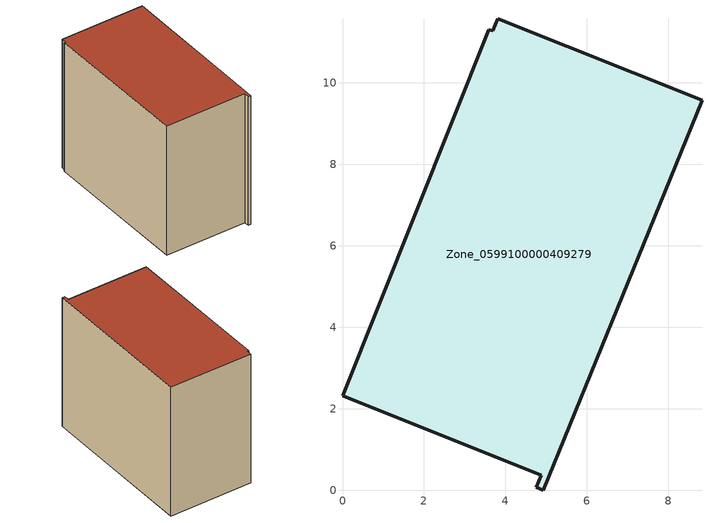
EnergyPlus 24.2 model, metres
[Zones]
Zone_0599100000409279
 floor ground (C_G): 4.76,0.07 4.88,0.37 0,2.32 3.6,11.31 3.69,11.28 3.81,11.57 8.82,9.57 4.93,0 z0.35
 wall outside (C_F): 4.88,0.37 4.76,0.07 4.93,0 8.82,9.57 3.81,11.57 3.69,11.28 3.6,11.31 0,2.32 4.88,0.37 z0.35:9.05
 roof outside (C_R): 3.81,11.57 3.69,11.28 3.6,11.31 0,2.32 4.88,0.37 4.76,0.07 4.93,0 8.82,9.57 z9.05
[BUILDING]
Pand.0599100000409279: North Axis=0; Terrain=City; Loads Convergence Tolerance Value=0.04; Temperature Convergence Tolerance Value=0.4; Solar Distribution=FullExterior; Maximum Number of Warmup Days=25; Minimum Number of Warmup Days=1
[Site:Location]
Rotterdam.The.Hague.AP_ZH_NLD Design_Conditions: Latitude=51.96; Longitude=4.45; Time Zone=1; Elevation=-4.5
[SITE:GROUNDTEMPERATURE:BUILDINGSURFACE]
18, 18, 18, 18, 18, 18, 18, 18, 18, 18, 18, 18
[MATERIAL] Thermal Absorptance=0.9; Solar Absorptance=0.7; Visible Absorptance=0.7
Name | Roughness | Thickness | Conductivity | Density | Specific Heat
G.TI.1992-2005 | MediumSmooth | 0.15 | 0.06 | 540 | 1210
F.TI.1992-2005 | Rough | 0.3 | 0.12 | 1920 | 840
R.TI.1992-2005 | MediumRough | 0.2 | 0.08 | 1500 | 1000
[CONSTRUCTION]
C_G: G.TI.1992-2005
C_F: F.TI.1992-2005
C_R: R.TI.1992-2005
[ZONE]
Zone_0599100000409279: Type=1; Multiplier=1; Ceiling Height=Autocalculate; Volume=Autocalculate; Floor Area=autocalculate; Part of Total Floor Area=Yes
[ZONEINFILTRATION:DESIGNFLOWRATE]
Infil_Zone_0599100000409279: Zone or ZoneList or Space or SpaceList=Zone_0599100000409279; Schedule=AlwaysOn; Design Flow Rate Calculation Method=Flow/Area; Flow Rate per Floor Area=0.0015; Constant Term Coefficient=1; Temperature Term Coefficient=0; Velocity Term Coefficient=0; Velocity Squared Term Coefficient=0
[HVACTEMPLATE:ZONE:IDEALLOADSAIRSYSTEM]
Zone_0599100000409279: Maximum Heating Supply Air Temperature=50; Minimum Cooling Supply Air Temperature=13; Maximum Heating Supply Air Humidity Ratio=0.0156; Minimum Cooling Supply Air Humidity Ratio=0.0077; Heating Limit=NoLimit; Cooling Limit=NoLimit; Dehumidification Control Type=ConstantSensibleHeatRatio; Cooling Sensible Heat Ratio=0.7; Dehumidification Setpoint=60; Humidification Control Type=None; Humidification Setpoint=30; Outdoor Air Method=None; Outdoor Air Flow Rate per Person=0.00944; Outdoor Air Flow Rate per Zone Floor Area=0; Outdoor Air Flow Rate per Zone=0; Demand Controlled Ventilation Type=None; Outdoor Air Economizer Type=NoEconomizer; Heat Recovery Type=None; Sensible Heat Recovery Effectiveness=0.7; Latent Heat Recovery Effectiveness=0.65
[ZONECONTROL:THERMOSTAT]
ThermostatControl_Zone_0599100000409279: Zone or ZoneList=Zone_0599100000409279; Control Type Schedule=DualSetpointControlType; Control 1=Thermostat_Zone_0599100000409279; Temperature Difference Between Cutout And Setpoint=0
[THERMOSTATSETPOINT:DUALSETPOINT]
Thermostat_Zone_0599100000409279: Heating Setpoint Temperature Schedule=HeatingSetpoint_Zone_0599100000409279; Cooling Setpoint Temperature Schedule=CoolingSetpoint_Zone_0599100000409279
[SCHEDULE:COMPACT]
HeatingSetpoint_Zone_0599100000409279: Through: 12/31, For: AllDays, Until: 24:00, 21
CoolingSetpoint_Zone_0599100000409279: Through: 12/31, For: AllDays, Until: 24:00, 24
DualSetpointControlType: Through: 12/31, For: AllDays, Until: 24:00, 4
AlwaysOn: Through: 12/31, For: AllDays, Until: 24:00, 1
